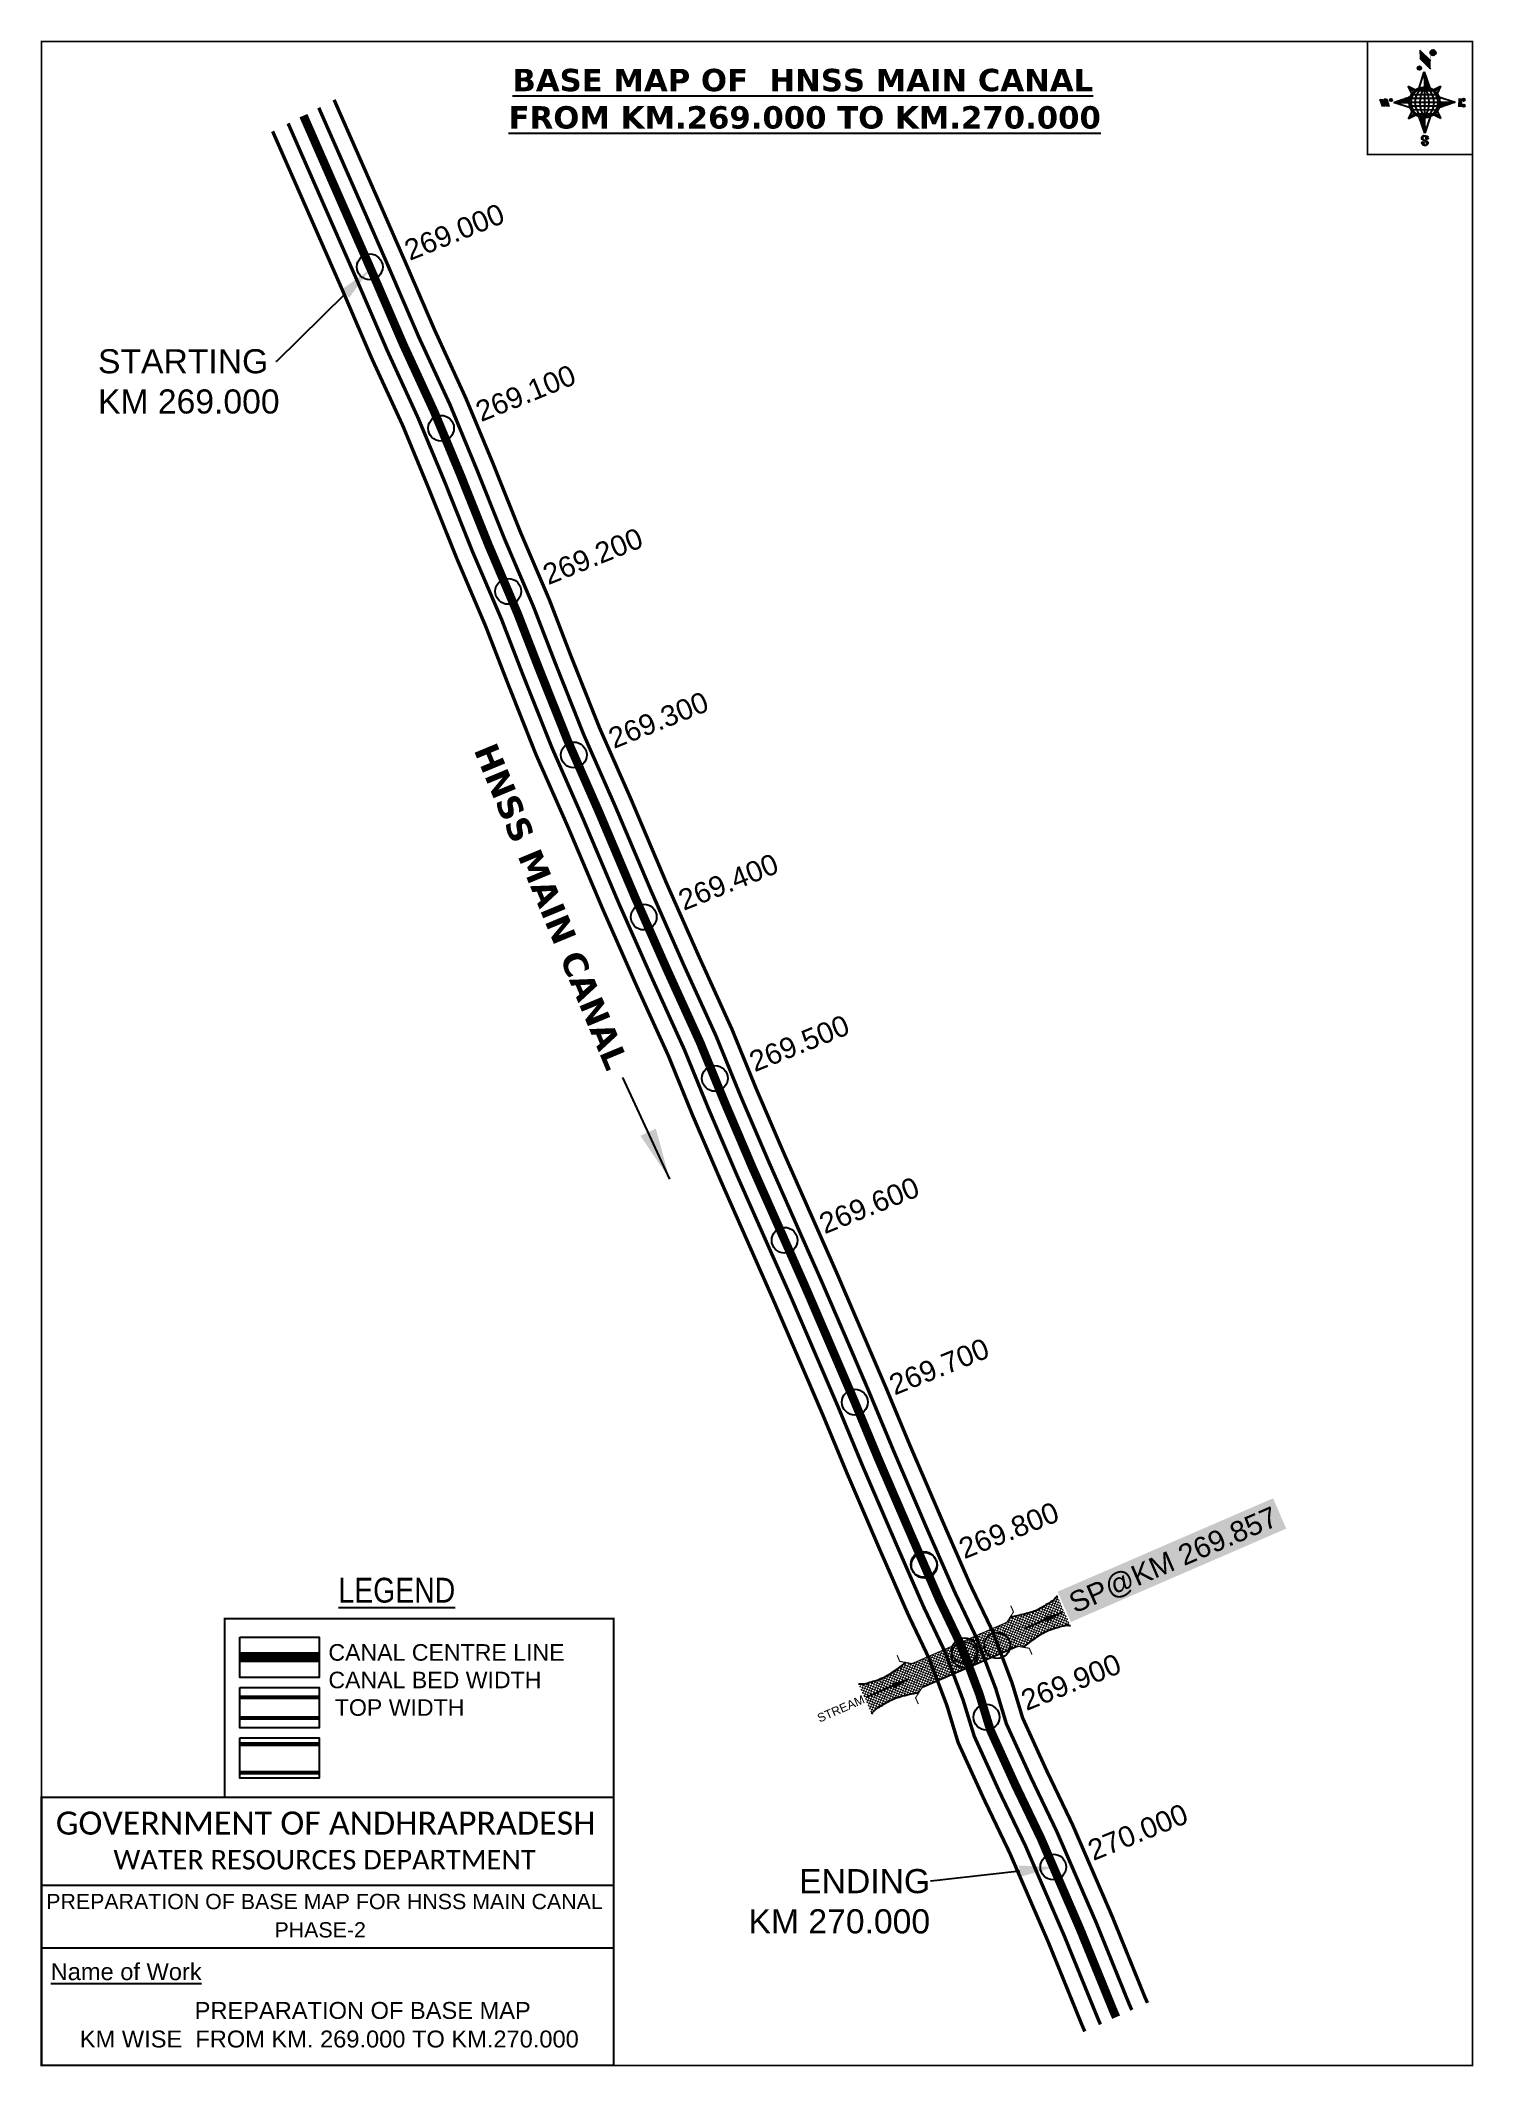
# Model space of a CAD drawing. Header units: inches. Extents: x 763434 to 764267, y 1599690 to 1600866.
import ezdxf
from ezdxf import colors
from ezdxf.entities.mleader import LeaderData, LeaderLine
from ezdxf.enums import TextEntityAlignment as Align
from ezdxf.math import Vec2, Vec3

# ---------------------------------------------------------------- set-up
doc = ezdxf.new("R2010")
doc.units = ezdxf.units.IN
doc.header["$LTSCALE"] = 15
doc.header["$MEASUREMENT"] = 0
doc.header["$PDMODE"] = 32
doc.header["$PDSIZE"] = 15
doc.linetypes.add('HIDDEN2', pattern=[0.1875, 0.125, -0.0625])
for name, color, linetype in [('AQUADUCT', 1, 'Continuous'), ('bord', 1, 'Continuous'), ('CANAL1', 7, 'Continuous'), ('CSMark', 72, 'Continuous'), ('DCBMS', 232, 'Continuous'), ('PAGE', 7, 'Continuous'), ('STRUCTURE', 5, 'Continuous'), ('TEXT', 6, 'Continuous')]:
    doc.layers.add(name, color=color, linetype=linetype)
doc.styles.add('ARIALN', font='ARIALN.TTF')
doc.styles.get("Standard").update_dxf_attribs({"font": 'arial.ttf'})
doc.dimstyles.get("Standard").update_dxf_attribs({"dimtxt": 20, "dimasz": 0.18, "dimexe": 0.18, "dimexo": 0.0625, "dimgap": 0.09, "dimtad": 0, "dimtih": 1, "dimtoh": 1, "dimdec": 4, "dimzin": 0, "dimdsep": 46, "dimtxsty": 'Standard', "dimcen": 0.09, "dimadec": 0, "dimazin": 0, "dimtfac": 1, "dimtdec": 4, "dimtofl": 0, "dimtmove": 0, "dimatfit": 3, "dimfxl": 1, "dimtolj": 1, "dimtzin": 0, "dimarcsym": 0})
pattern_1 = [(267.297113149, (-8720374.938, 50637915.138), (10.5367255337, -0.497431438), [])]
pattern_2 = [(357.297113149, (-8720374.938, 50637915.138), (0.497431438, 10.5367255337), [])]

# ---------------------------------------------------------------- blocks, each defined once
blk = doc.blocks.new('*X26')
at = {"color": 0, "linetype": 'Continuous'}
for p, q in [((6321.6, 240.5), (6322.3, 241.2)), ((6321.6, 240.3), (6322.3, 241)), ((6321.6, 240.1), (6322.3, 240.8)), ((6321.6, 239.9), (6322.4, 240.7)), ((6321.6, 239.8), (6322.4, 240.6)), ((6321.6, 239.6), (6322.5, 240.5)), ((6321.6, 239.4), (6322.5, 240.3)), ((6321.6, 239.2), (6322.6, 240.2)), ((6321.7, 239.1), (6322.6, 240.1)), ((6321.8, 240.8), (6322.4, 241.4)), ((6321.8, 239), (6322.7, 240)), ((6321.8, 239), (6322.8, 239.9)), ((6321.9, 238.9), (6322.9, 239.8)), ((6322, 238.8), (6323, 239.7)), ((6322.1, 241.3), (6322.4, 241.6)), ((6322.1, 238.7), (6323.1, 239.6)), ((6322.2, 238.6), (6323.1, 239.6)), ((6322.3, 238.5), (6323.2, 239.5)), ((6322.4, 238.5), (6323.3, 239.4)), ((6322.5, 238.4), (6323.4, 239.3)), ((6322.7, 238.4), (6323.6, 239.3)), ((6322.8, 238.3), (6323.7, 239.2)), ((6322.9, 238.3), (6323.8, 239.1)), ((6323.1, 238.2), (6323.9, 239.1)), ((6323.2, 238.2), (6324, 239)), ((6323.3, 238.2), (6324.2, 239)), ((6323.5, 238.1), (6324.3, 238.9)), ((6323.7, 238.1), (6324.4, 238.9)), ((6323.8, 238.1), (6324.6, 238.8)), ((6324.1, 238.2), (6324.7, 238.8)), ((6324.3, 238.3), (6324.9, 238.8)), ((6324.6, 238.3), (6325.1, 238.8)), ((6324.8, 238.4), (6325.2, 238.8)), ((6325.1, 238.5), (6325.4, 238.8)), ((6325.4, 238.6), (6325.6, 238.8))]:
    blk.add_line(p, q, dxfattribs=at)
blk = doc.blocks.new('*X25')
at = {"color": 0, "linetype": 'Continuous'}
for p, q in [((6324.4, 240.3), (6324.5, 240.4)), ((6324.6, 240.3), (6324.8, 240.5)), ((6324.7, 240.2), (6325, 240.5)), ((6324.8, 240.2), (6325.2, 240.6)), ((6325, 240.1), (6325.5, 240.6)), ((6325.1, 240.1), (6325.6, 240.6)), ((6325.2, 240), (6325.8, 240.6)), ((6325.3, 240), (6326, 240.6)), ((6325.4, 239.9), (6326.1, 240.6)), ((6325.5, 239.8), (6326.2, 240.5)), ((6325.6, 239.8), (6326.3, 240.5)), ((6325.7, 239.7), (6326.5, 240.4)), ((6325.9, 239.6), (6326.6, 240.3)), ((6326, 239.5), (6326.7, 240.3)), ((6326, 239.4), (6326.8, 240.2)), ((6326.1, 239.3), (6327, 240.2)), ((6326.2, 239.3), (6327.1, 240.1)), ((6326.3, 239.2), (6327.1, 240)), ((6326.4, 239.1), (6327.2, 239.9)), ((6326.5, 239), (6327.3, 239.8)), ((6326.5, 238.9), (6327.4, 239.7)), ((6326.6, 238.8), (6327.5, 239.6)), ((6326.7, 238.7), (6327.5, 239.5)), ((6326.8, 238.6), (6327.6, 239.4)), ((6326.8, 238.5), (6327.7, 239.3)), ((6326.8, 236.5), (6327.4, 237)), ((6326.9, 238.3), (6327.8, 239.2)), ((6326.9, 238.2), (6327.9, 239.1)), ((6326.9, 236.8), (6327.6, 237.4)), ((6327, 238.1), (6327.8, 239)), ((6327, 237.9), (6327.8, 238.8)), ((6327, 237.8), (6327.8, 238.6)), ((6327, 237.6), (6327.8, 238.4)), ((6327, 237.4), (6327.8, 238.2)), ((6327, 237.3), (6327.8, 238)), ((6327, 237.1), (6327.8, 237.9))]:
    blk.add_line(p, q, dxfattribs=at)
blk = doc.blocks.new('H')
at = {"layer": 'bord', "extrusion": (0.000427885, 0.004792, 0.999988)}
h = blk.add_hatch(dxfattribs=at)
h.set_pattern_fill('LINE', color=8, scale=84.387686, angle=-2.7029, style=0)
h.set_pattern_definition(pattern_2)
h.paths.add_polyline_path([(-492, 786, -0.090992), (-448, 775), (-486, 912)])
h = blk.add_hatch(dxfattribs=at)
h.set_pattern_fill('LINE', color=8, scale=84.387686, angle=-92.7029, style=0)
h.set_pattern_definition(pattern_1)
h.paths.add_polyline_path([(-625, 665, -0.090992), (-615, 710), (-751, 671)])
h = blk.add_hatch(dxfattribs=at)
h.set_pattern_fill('LINE', color=8, scale=84.387686, angle=-2.7029, style=0)
h.set_pattern_definition(pattern_2)
h.paths.add_polyline_path([(-504, 533, -0.090992), (-549, 543), (-510, 406)])
h = blk.add_hatch(dxfattribs=at)
h.set_pattern_fill('LINE', color=8, scale=84.387686, angle=-92.7029, style=0)
h.set_pattern_definition(pattern_1)
h.paths.add_polyline_path([(-246, 647), (-372, 653, -0.090992), (-382, 609)])
for p, q in [((-519, 1020, -1217), (-435, 927, -1216)), ((-516, 1087, -1217), (-432, 994, -1217)), ((-538, 774, -1216), (-487, 906, -1216)), ((-487, 906, -1216), (-493, 780, -1216)), ((-487, 906, -1216), (-448, 769, -1216)), ((-865, 701, -1215), (-847, 638, -1215)), ((-847, 700, -1215), (-829, 637, -1215)), ((-829, 699, -1215), (-811, 636, -1215)), ((-829, 699, -1215), (-811, 698, -1215)), ((-811, 698, -1215), (-794, 635, -1215)), ((-752, 665, -1215), (-615, 704, -1215)), ((-627, 794, -1216), (-567, 760, -1216)), ((-627, 794, -1216), (-584, 747, -1215)), ((-599, 731, -1215), (-627, 794, -1216)), ((-421, 753, -1216), (-359, 781, -1216)), ((-359, 781, -1216), (-405, 739, -1216)), ((-359, 781, -1216), (-392, 721, -1215)), ((-379, 693, -1215), (-246, 641, -1215)), ((-213, 669, -1215), (-217, 601, -1215)), ((-752, 665, -1215), (-625, 659, -1215)), ((-619, 614, -1215), (-752, 665, -1215)), ((-639, 526, -1214), (-606, 585, -1215)), ((-639, 526, -1214), (-593, 568, -1215)), ((-577, 553, -1215), (-639, 526, -1214)), ((-511, 400, -1214), (-549, 537, -1214)), ((-460, 533, -1215), (-511, 400, -1214)), ((-505, 527, -1214), (-511, 400, -1214)), ((-371, 513, -1214), (-431, 546, -1215)), ((-371, 513, -1214), (-414, 560, -1215)), ((-399, 576, -1215), (-371, 513, -1214)), ((-246, 641, -1215), (-383, 603, -1215)), ((-373, 647, -1215), (-246, 641, -1215)), ((-197, 600, -1215), (-194, 668, -1215))]:
    blk.add_line(p, q, dxfattribs=at)
at = {"layer": 'bord', "color": 8, "linetype": 'ByBlock', "extrusion": (0.000427885, 0.004792, 0.999988)}
for p, q in [((-375, 679, -1215), (-620, 691, -1215)), ((-386, 711, -1215), (-605, 722, -1215)), ((-411, 744, -1216), (-578, 752, -1216)), ((-493, 780, -1216), (-505, 527, -1214)), ((-373, 647, -1215), (-625, 659, -1215)), ((-378, 616, -1215), (-623, 628, -1215)), ((-392, 585, -1215), (-611, 595, -1215)), ((-420, 555, -1215), (-587, 562, -1215))]:
    blk.add_line(p, q, dxfattribs=at)
at = {"layer": 'bord', "extrusion": (0.000427885, 0.004792, 0.999988), "elevation": -1212}
for points, const_width in [([(-522, 960), (-516, 1093)], 1.61), ([(-434, 933), (-428, 1066)], 1.61), ([(-870, 707), (-846, 706)], 0.642), ([(-829, 643), (-821, 678)], 0.642), ([(-793, 641), (-782, 694)], 0.642), ([(-223, 676), (-174, 673)], 0.706), ([(-829, 643), (-855, 644)], 0.642), ([(-811, 642), (-784, 641)], 0.642), ([(-177, 605), (-226, 607)], 0.706), ([(-195, 645), (-185, 644)], 0.706)]:
    blk.add_lwpolyline(points, dxfattribs=dict(at, const_width=const_width))
for points, const_width in [([(-414, 1073, 1), (-398, 1058, 1)], 22.3), ([(-530, 950, 1), (-520, 939, 1)], 14.8), ([(-776, 697, 1), (-769, 690, 1)], 8.9), ([(-180, 618, 1), (-173, 611, 1)], 9.79), ([(-178, 667, 1), (-171, 660, 1)], 9.79), ([(-490, 362, 1), (-498, 369, 1)], 11.1), ([(-525, 322, 1), (-533, 329, 1)], 11.1)]:
    blk.add_lwpolyline(points, format="xyb", close=True, dxfattribs=dict(at, const_width=const_width))
for points in [[(-537, 317), (-531, 310), (-520, 307), (-505, 307), (-494, 310), (-486, 318), (-487, 326), (-491, 333), (-494, 336), (-503, 341), (-522, 347), (-530, 352), (-534, 355), (-537, 363), (-537, 373), (-530, 381), (-520, 384), (-504, 384), (-493, 380), (-487, 373)], [(-522, 348), (-526, 354), (-528, 361), (-528, 371), (-526, 375), (-521, 381), (-515, 384)], [(-505, 307), (-499, 312), (-497, 319), (-497, 327), (-501, 335), (-509, 343)]]:
    blk.add_lwpolyline(points, dxfattribs=at)
at = {"layer": 'bord', "extrusion": (0.000427885, 0.004792, 0.999988)}
for centre, radius in [((-406, 1065, -1212), 22.3), ((-525, 944, -1212), 14.8), ((-773, 694, -1212), 8.9), ((-498, 659, -1212), 127), ((-177, 615, -1212), 9.79), ((-174, 663, -1212), 9.79), ((-494, 365, -1212), 11.1), ((-529, 325, -1212), 11.1)]:
    blk.add_circle(centre, radius, dxfattribs=at)
at = {"layer": 'bord', "color": 8, "linetype": 'ByBlock', "extrusion": (0.000427885, 0.004792, 0.999988)}
for centre, radius, start, end in [((-482, 658, -1212), 128, 94.9254, 259.6691), ((-437, 656, -1212), 141, 113.2864, 241.308), ((-316, 651, -1212), 222, 142.5892, 212.0053), ((-560, 662, -1212), 141, 293.2864, 61.308), ((-681, 668, -1212), 222, 322.5892, 32.0053), ((-515, 660, -1212), 128, 274.9254, 79.6691)]:
    blk.add_arc(centre, radius, start, end, dxfattribs=at)
at = {"layer": 'bord', "extrusion": (0.000427885, 0.004792, 0.999988)}
for points in [[(-516, 1093, -1212), (-431, 1000, -1212), (-519, 1026, -1212), (-434, 933, -1212)], [(-864, 707, -1212), (-846, 706, -1212), (-846, 644, -1212), (-829, 643, -1212)], [(-829, 705, -1212), (-811, 704, -1212), (-811, 642, -1212), (-793, 641, -1212)], [(-193, 674, -1212), (-197, 606, -1212), (-213, 675, -1212), (-216, 607, -1212)]]:
    blk.add_solid(points, dxfattribs=at)
at = {"layer": 'bord', "extrusion": (0.000427885, 0.004792, 0.999988), "xscale": 7.977342409717546, "yscale": 7.977342408231451, "zscale": 7.977342408476333, "rotation": 138.0840426661453}
for name, p in [('*X25', (38301, -31929, -1212)), ('*X26', (38314, -31951, -1212))]:
    blk.add_blockref(name, p, dxfattribs=at)
blk = doc.blocks.new('SP')
at = {"layer": 'STRUCTURE'}
h = blk.add_hatch(dxfattribs=at)
h.set_pattern_fill('DASH', color=256, scale=8, style=0)
edge = h.paths.add_edge_path()
edge.add_spline(control_points=[(769825.7, 1706742.1), (769825.3, 1706741.8), (769823.8, 1706740.8), (769820.9, 1706740.3), (769817, 1706739.7), (769811.4, 1706738.9), (769804, 1706739.7), (769798.4, 1706741), (769795.6, 1706741.6)], knot_values=[0, 0, 0, 0, 1.613557, 5.24513, 8.624976, 13.470124, 22.190216, 30.746377, 30.746377, 30.746377, 30.746377], degree=3, periodic=0)
edge.add_line((769795.6, 1706741.6), (769792.6, 1706739.6))
edge.add_line((769792.6, 1706739.6), (769732.6, 1706739.6))
edge.add_line((769732.6, 1706739.6), (769729.6, 1706741.6))
edge.add_spline(control_points=[(769729.6, 1706741.6), (769726.9, 1706740.9), (769721.3, 1706739.5), (769713.9, 1706738.5), (769708.3, 1706739.1), (769704.4, 1706739.6), (769701.5, 1706740), (769700, 1706741), (769699.5, 1706741.3)], knot_values=[0, 0, 0, 0, 8.556161, 17.276253, 22.121402, 25.501247, 29.13282, 30.746377, 30.746377, 30.746377, 30.746377], degree=3, periodic=0)
edge.add_line((769699.5, 1706741.3), (769699.5, 1706722.1))
edge.add_spline(control_points=[(769699.5, 1706722.1), (769700, 1706722.4), (769701.4, 1706723.4), (769704.3, 1706724), (769708.2, 1706724.5), (769713.8, 1706725.3), (769721.2, 1706724.5), (769726.8, 1706723.3), (769729.6, 1706722.6)], knot_values=[0, 0, 0, 0, 1.613557, 5.24513, 8.624976, 13.470124, 22.190216, 30.746377, 30.746377, 30.746377, 30.746377], degree=3, periodic=0)
edge.add_line((769729.6, 1706722.6), (769732.6, 1706724.6))
edge.add_line((769732.6, 1706724.6), (769792.6, 1706724.6))
edge.add_line((769792.6, 1706724.6), (769795.6, 1706722.6))
edge.add_spline(control_points=[(769795.6, 1706722.6), (769798.4, 1706723.3), (769803.9, 1706724.8), (769811.3, 1706725.8), (769817, 1706725.1), (769820.9, 1706724.7), (769823.8, 1706724.2), (769825.2, 1706723.3), (769825.7, 1706723)], knot_values=[0, 0, 0, 0, 8.556161, 17.276253, 22.121402, 25.501247, 29.13282, 30.746377, 30.746377, 30.746377, 30.746377], degree=3, periodic=0)
edge.add_line((769825.7, 1706723), (769825.7, 1706742.1))
h.paths.add_polyline_path([(769764.2, 1706732.1, -1), (769761.1, 1706732.1, -1)], flags=0)
h.paths.add_polyline_path([(769761.1, 1706732.1, 1), (769764.2, 1706732.1, 1)], flags=16)
at = {"layer": 'STRUCTURE', "const_width": 0.628}
for points in [[(769726.6, 1706747.6), (769726.6, 1706743.6), (769732.6, 1706739.6), (769792.6, 1706739.6), (769798.6, 1706743.6), (769798.6, 1706747.6)], [(769726.6, 1706716.6), (769726.6, 1706720.6), (769732.6, 1706724.6), (769792.6, 1706724.6), (769798.6, 1706720.6), (769798.6, 1706716.6)]]:
    blk.add_lwpolyline(points, dxfattribs=at)
at = {"layer": 'STRUCTURE', "color": 3}
blk.add_lwpolyline([(769732.6, 1706724.6), (769792.6, 1706724.6)], dxfattribs=at)
blk.add_lwpolyline([(769732.6, 1706724.6), (769792.6, 1706724.6)], dxfattribs=at)
at = {"layer": 'STRUCTURE', "color": 0}
blk.add_circle((769762.6, 1706732.1), 1.55, dxfattribs=at)
at = {"layer": 'STRUCTURE'}
for points in [[(769699.5, 1706741.3), (769700.9, 1706740.5), (769704.4, 1706739.6), (769707.8, 1706739.2), (769712.6, 1706738.8), (769721.3, 1706739.7), (769729.6, 1706741.6)], [(769825.7, 1706742.1), (769824.3, 1706741.3), (769820.8, 1706740.3), (769817.5, 1706739.8), (769812.7, 1706739.2), (769804, 1706739.9), (769795.6, 1706741.6)], [(769699.5, 1706722.1), (769700.9, 1706723), (769704.4, 1706724), (769707.7, 1706724.5), (769712.5, 1706725), (769721.2, 1706724.4), (769729.6, 1706722.6)], [(769825.7, 1706723), (769824.3, 1706723.8), (769820.8, 1706724.7), (769817.4, 1706725.1), (769812.6, 1706725.5), (769803.9, 1706724.6), (769795.6, 1706722.6)]]:
    blk.add_spline(points, degree=3, dxfattribs=at)
at = {"layer": 'STRUCTURE', "color": 0}
blk.add_text('STREAM', height=5, dxfattribs=at).set_placement((769684.3, 1706732.1), align=Align.MIDDLE_CENTER)
for points in [[(769727.4, 1706732.1), (769700.8, 1706732.1)], [(769824.4, 1706732.1), (769800.5, 1706732.1)]]:
    blk.add_leader(points, dimstyle='Standard', override={"dimasz": 10, "dimgap": 0.09, "dimtad": 0}, dxfattribs=at)

msp = doc.modelspace()

# ---------------------------------------------------------------- linework, layer by layer
at = {"layer": 'CANAL1', "color": 200, "const_width": 2}
for points in [[(763604.9, 1600831.5), (763631.8, 1600770.4), (763646.6, 1600736.5), (763663.3, 1600697.8), (763681.3, 1600658.5), (763697, 1600620.8), (763713.1, 1600580.5), (763729.9, 1600541.2), (763742.5, 1600508.4), (763759, 1600466.9), (763777.1, 1600425.9), (763797.9, 1600376.7), (763816.8, 1600334), (763835.9, 1600291.9), (763850, 1600257.3), (763866.1, 1600219.8), (763882.5, 1600182.7), (763896.9, 1600150.1), (763912.6, 1600113.5), (763925.5, 1600083.4), (763939.3, 1600050.2), (763958.6, 1600005.3), (763974.5, 1599968.9), (763987.2, 1599942.4), (763998.6, 1599912.2), (764004.7, 1599892), (764018.6, 1599861.5), (764033.6, 1599830.2), (764056.6, 1599777), (764075.7, 1599729.9), (764077.2, 1599726.5)], [(763569.2, 1600813.2), (763595.1, 1600754.3), (763609.9, 1600720.6), (763626.7, 1600681.5), (763644.7, 1600642.5), (763659.9, 1600605.7), (763676.1, 1600565.3), (763692.8, 1600526.1), (763705.3, 1600493.8), (763722.1, 1600451.4), (763740.4, 1600410), (763761.2, 1600360.9), (763780.3, 1600317.6), (763799.2, 1600276), (763813.1, 1600241.8), (763829.4, 1600203.9), (763845.9, 1600166.5), (763860.2, 1600134.1), (763875.9, 1600097.7), (763888.7, 1600067.9), (763902.5, 1600034.6), (763921.9, 1599989.4), (763938.1, 1599952.3), (763950.3, 1599926.7), (763960.7, 1599899.3), (763967.2, 1599877.8), (763982.4, 1599844.5), (763997.2, 1599813.6), (764019.7, 1599761.6), (764038.9, 1599714.3), (764040.8, 1599709.9)]]:
    msp.add_lwpolyline(points, dxfattribs=at)
at = {"layer": 'CANAL1', "color": 5, "const_width": 2}
for points in [[(763578.2, 1600817.8), (763604.3, 1600758.3), (763619.1, 1600724.6), (763635.9, 1600685.6), (763653.8, 1600646.5), (763669.2, 1600609.5), (763685.3, 1600569.1), (763702.1, 1600529.9), (763714.6, 1600497.5), (763731.4, 1600455.3), (763749.5, 1600414), (763770.3, 1600364.8), (763789.4, 1600321.7), (763808.3, 1600280), (763822.3, 1600245.7), (763838.5, 1600207.8), (763855, 1600170.5), (763869.4, 1600138.1), (763885.1, 1600101.6), (763897.9, 1600071.8), (763911.7, 1600038.5), (763931.1, 1599993.4), (763947.2, 1599956.5), (763959.5, 1599930.6), (763970.1, 1599902.5), (763976.6, 1599881.4), (763991.4, 1599848.8), (764006.3, 1599817.8), (764028.9, 1599765.4), (764048.1, 1599718.2), (764049.9, 1599714)], [(763596, 1600826.9), (763622.6, 1600766.4), (763637.4, 1600732.5), (763654.1, 1600693.7), (763672.2, 1600654.5), (763687.7, 1600617), (763703.8, 1600576.7), (763720.6, 1600537.4), (763733.2, 1600504.8), (763749.8, 1600463), (763767.9, 1600421.9), (763788.7, 1600372.8), (763807.6, 1600329.9), (763826.7, 1600287.9), (763840.8, 1600253.4), (763856.9, 1600215.8), (763873.3, 1600178.6), (763887.7, 1600146.1), (763903.5, 1600109.5), (763916.3, 1600079.5), (763930.1, 1600046.3), (763949.4, 1600001.3), (763965.4, 1599964.8), (763977.9, 1599938.5), (763989.1, 1599909), (763995.3, 1599888.5), (764009.6, 1599857.2), (764024.5, 1599826.1), (764047.4, 1599773.2), (764066.5, 1599726), (764068.1, 1599722.4)]]:
    msp.add_lwpolyline(points, dxfattribs=at)
at = {"layer": 'CANAL1', "color": 1, "linetype": 'HIDDEN2', "ltscale": 8, "const_width": 5}
msp.add_lwpolyline([(763587.1, 1600822.3), (763613.4, 1600762.3), (763628.2, 1600728.6), (763645, 1600689.6), (763663, 1600650.5), (763678.5, 1600613.2), (763694.6, 1600572.9), (763711.3, 1600533.6), (763723.9, 1600501.1), (763740.6, 1600459.2), (763758.7, 1600418), (763779.5, 1600368.8), (763798.5, 1600325.8), (763817.5, 1600284), (763831.6, 1600249.6), (763847.7, 1600211.8), (763864.2, 1600174.6), (763878.6, 1600142.1), (763894.3, 1600105.6), (763907.1, 1600075.7), (763920.9, 1600042.4), (763940.3, 1599997.4), (763947.6, 1599980.6), (763956.3, 1599960.6), (763968.7, 1599934.6), (763971, 1599928.6), (763979.6, 1599905.8), (763986, 1599884.9), (764000.5, 1599853), (764015.4, 1599821.9), (764038.1, 1599769.3), (764057.3, 1599722.1), (764059, 1599718.2)], dxfattribs=at)
at = {"layer": 'CANAL1', "color": 1, "linetype": 'HIDDEN2', "ltscale": 100, "const_width": 6, "elevation": -0.4}
msp.add_lwpolyline([(763596.2, 1599927.2), (763550.1, 1599927.2)], dxfattribs=at)
at = {"layer": 'CANAL1', "color": 5, "const_width": 2.4, "elevation": -0.4}
for points in [[(763596.2, 1599903.9), (763550.1, 1599903.9)], [(763596.2, 1599891.9), (763550.1, 1599891.9)]]:
    msp.add_lwpolyline(points, dxfattribs=at)
at = {"layer": 'CANAL1', "color": 200, "const_width": 2.4, "elevation": -0.4}
for points in [[(763596.2, 1599876.7), (763550.1, 1599876.7)], [(763596.2, 1599860.2), (763550.1, 1599860.2)]]:
    msp.add_lwpolyline(points, dxfattribs=at)
at = {"layer": 'CSMark', "color": 3}
for p in [(763625.6, 1600734.5), (763667, 1600640.8), (763706, 1600546.1), (763744.1, 1600451.1), (763784.7, 1600357), (763826, 1600263.3), (763866.5, 1600169.3), (763907.3, 1600075.3), (763947.3, 1599981.1), (763947.6, 1599980.6), (763971, 1599928.6), (763983.7, 1599892.4), (764022.5, 1599805.4)]:
    msp.add_point(p, dxfattribs=at)
at = {"layer": 'CSMark', "color": 2}
msp.add_point((763971, 1599931), dxfattribs=at)
at = {"layer": 'CSMark'}
msp.add_point((763990, 1599934), dxfattribs=at)
at = {"layer": 'PAGE', "const_width": 1}
msp.add_lwpolyline([(764266, 1599690.2), (764266, 1600865.4), (763435, 1600865.4), (763435, 1599690.2), (764266, 1599690.2)], dxfattribs=at)
at = {"layer": 'PAGE'}
for points, const_width in [([(764266, 1600865.4), (764204.9, 1600865.4), (764204.9, 1600799.7), (764266, 1600799.7)], 1), ([(763541.3, 1599949.6), (763767.2, 1599949.6), (763767.2, 1599845.8), (763541.3, 1599845.8)], 1.2), ([(763435, 1599845.8), (763767.2, 1599845.8), (763767.2, 1599690.2), (763435, 1599690.2)], 1.2)]:
    msp.add_lwpolyline(points, close=True, dxfattribs=dict(at, const_width=const_width))
at = {"layer": 'PAGE', "elevation": -0.4}
for points in [[(763550.1, 1599938.9), (763596.2, 1599938.9), (763596.2, 1599915.4), (763550.1, 1599915.4)], [(763550.1, 1599909.7), (763596.2, 1599909.7), (763596.2, 1599886.2), (763550.1, 1599886.2)], [(763550.1, 1599880.4), (763596.2, 1599880.4), (763596.2, 1599856.9), (763550.1, 1599856.9)]]:
    msp.add_lwpolyline(points, close=True, dxfattribs=at)
at = {"layer": 'PAGE'}
for points in [[(763435, 1599794.8), (763767.2, 1599794.8)], [(763435, 1599758.5), (763767.2, 1599758.5)]]:
    msp.add_lwpolyline(points, dxfattribs=at)

# ---------------------------------------------------------------- block references
at = {"layer": 'AQUADUCT', "color": 1, "xscale": 0.0703495379661093, "yscale": 0.07034953800030053, "zscale": 0.07034953795990817, "rotation": 3.078330607406165}
msp.add_blockref('H', (764275.6, 1600786, 85.4), dxfattribs=at)
at = {"layer": 'STRUCTURE', "color": 0, "rotation": 23.51272050169098}
msp.add_blockref('SP', (739025.9, -272195), dxfattribs=at)

# ---------------------------------------------------------------- texts
at = {"layer": 'CANAL1', "insert": (763698.4, 1600460.3), "char_height": 14, "width": 205.129, "attachment_point": 1, "rotation": 292.5008}
msp.add_mtext('\\pi0.96322;{\\fVerdana|b1|i0|c0|p34;HNSS MAIN CANAL}', dxfattribs=at)
at = {"layer": 'CSMark', "color": 1}
for s, p in [('269.000', (763646.6, 1600743.5)), ('269.100', (763688, 1600649.9)), ('269.200', (763727, 1600555.2)), ('269.300', (763765.1, 1600460.1)), ('269.400', (763805.7, 1600366.1)), ('269.500', (763846.9, 1600272.4)), ('269.600', (763887.5, 1600178.3)), ('269.700', (763928.1, 1600084.7)), ('269.900', (764004.7, 1599901.5)), ('270.000', (764043.5, 1599814.4))]:
    msp.add_text(s, height=12, rotation=21.9913, dxfattribs=at).set_placement(p, align=Align.MIDDLE_LEFT)
at = {"layer": 'CSMark', "color": 3}
msp.add_text('269.800', height=12, rotation=21.9913, dxfattribs=at).set_placement((763968.6, 1599989.6), align=Align.MIDDLE_LEFT)
at = {"layer": 'PAGE', "extrusion": (0.000201441, 0.004807, 0.999988), "style": 'ARIALN'}
msp.add_text('%%ULEGEND', height=14.4, rotation=359.9999, dxfattribs=at).set_placement((763641.3, 1599946.9, 7844.6), align=Align.MIDDLE)
at = {"layer": 'PAGE', "extrusion": (0.000201441, 0.004807, 0.999988)}
for s, height, p in [('PREPARATION OF BASE MAP FOR HNSS MAIN CANAL', 8.878, (763437.7, 1599761.7, 7843.7)), ('%%UName of Work', 9.822, (763440.3, 1599720.5, 7842.3))]:
    msp.add_text(s, height=height, rotation=359.9999, dxfattribs=at).set_placement(p)
for s, height, p in [('PHASE-2', 8.88, (763596.8, 1599749.7, 7843.6)), ('PREPARATION OF BASE MAP', 9.822, (763621.5, 1599702.9, 7842.4)), ('KM WISE  FROM KM. 269.000 TO KM.270.000', 9.822, (763602.1, 1599686.3, 7842.4))]:
    msp.add_text(s, height=height, rotation=359.9999, dxfattribs=at).set_placement(p, align=Align.MIDDLE_CENTER)
at = {"layer": 'PAGE', "extrusion": (0.000201441, 0.004807, 0.999988), "attachment_point": 1, "text_direction": (1, -1e-06, -0.000201)}
for s, insert, char_height, width in [('CANAL CENTRE LINE CANAL BED WIDTH {\\H2.3717x; }\\P TOP WIDTH{\\H1.9152x; }', (763601.6, 1599934.8, -0.4), 9.6, 168.926), ('\\pi3.5885;{\\fCalibri|b0|i0|c0|p34;\\H1.3333x;GOVERNMENT OF ANDHRAPRADESH\\P\\pi37.073;\\H0.83998x;WATER RESOURCES DEPARTMENT}', (763439.7, 1599837.6, -1.3), 10.059, 321.276)]:
    msp.add_mtext(s, dxfattribs=dict(at, insert=insert, char_height=char_height, width=width))
at = {"layer": 'STRUCTURE', "color": 5, "insert": (764029.8, 1599963.4), "char_height": 12, "width": 129.14, "attachment_point": 1, "rotation": 23.4303, "bg_fill": 1, "box_fill_scale": 1.3, "bg_fill_color": 7, "bg_fill_true_color": 16777215, "bg_fill_transparency": 4390977}
msp.add_mtext('\\pi0.43653;SP@KM 269.857', dxfattribs=at)
at = {"layer": 'TEXT', "color": 1, "insert": (763686.7, 1600849.5), "char_height": 13, "width": 379.826, "attachment_point": 1}
msp.add_mtext('\\pi21.755;{\\fVerdana|b1|i0|c0|p34;\\LBASE MAP OF  HNSS MAIN CANAL \\P\\pi19.564;FROM KM.269.000 TO KM.270.000}', dxfattribs=at)

# ---------------------------------------------------------------- leaders
at = {"layer": 'CANAL1'}
msp.add_leader([(763799.8, 1600204.8), (763772.6, 1600263.8)], dimstyle='Standard', override={"dimasz": 30, "dimgap": 0.09, "dimtad": 0}, dxfattribs=at)
at = {"layer": 'DCBMS', "color": 5}
ml = msp.add_multileader_mtext('Standard', dxfattribs=at)
ml.set_content('STARTING\\PKM 269.000', color=5)
ml.set_leader_properties()
ml.build(insert=Vec2(0, 0))
ml.multileader.update_dxf_attribs({"dogleg_length": 0.36, "arrow_head_size": 20})
ctx = ml.context
ctx.base_point, ctx.char_height, ctx.arrow_head_size, ctx.landing_gap_size, ctx.plane_origin = Vec3(763467.8, 1600679.6), 14, 20, 0.09, Vec3(763638.6, 1600752.4)
notes = []
notes.append((ctx, [(0, (1, 1, 0), (763571.4, 1600679.6), (-1, 0), 0.36, [(0, [(763625.6, 1600732.9)], 0, [])])]))
ctx.mtext.insert, ctx.mtext.flow_direction = Vec3(763467.8, 1600686.7), 5
for ctx, leaders in notes:
    for number, flags, end, landing, length, lines in leaders:
        leader = LeaderData()
        leader.index, (leader.has_last_leader_line, leader.has_dogleg_vector, leader.attachment_direction) = number, flags
        leader.last_leader_point, leader.dogleg_vector, leader.dogleg_length = Vec3(end), Vec3(landing), length
        for number, points, colour, breaks in lines:
            line = LeaderLine()
            line.index, line.vertices, line.color, line.breaks = number, Vec3.list(points), colors.encode_raw_color(colour), breaks
            leader.lines.append(line)
        ctx.leaders.append(leader)

# ---------------------------------------------------------------- next in the draw order: leaders
ml = msp.add_multileader_mtext('Standard', dxfattribs=at)
ml.set_content('ENDING \\PKM 270.000', color=5)
ml.set_leader_properties()
ml.build(insert=Vec2(0, 0))
ml.multileader.update_dxf_attribs({"dogleg_length": 0.36, "arrow_head_size": 20})
ctx = ml.context
ctx.base_point, ctx.char_height, ctx.arrow_head_size, ctx.landing_gap_size, ctx.plane_origin = Vec3(763847.8, 1599797.1), 14, 20, 0.09, Vec3(763991.5, 1600009.4)
ctx.text_align_type = 2
notes = []
notes.append((ctx, [(0, (1, 1, 0), (763951.5, 1599797.1), (-1, 0), 0.36, [(0, [(764022.9, 1599805.3)], 0, [])])]))
ctx.mtext.insert, ctx.mtext.width, ctx.mtext.alignment, ctx.mtext.flow_direction = Vec3(763951, 1599804.2), 109.049, 3, 5
ctx.mtext.has_bg_fill, ctx.mtext.bg_color, ctx.mtext.bg_scale_factor, ctx.mtext.bg_transparency, ctx.mtext.use_window_bg_color = 1, -1027028792, 1.5, 0, 1
for ctx, leaders in notes:
    for number, flags, end, landing, length, lines in leaders:
        leader = LeaderData()
        leader.index, (leader.has_last_leader_line, leader.has_dogleg_vector, leader.attachment_direction) = number, flags
        leader.last_leader_point, leader.dogleg_vector, leader.dogleg_length = Vec3(end), Vec3(landing), length
        for number, points, colour, breaks in lines:
            line = LeaderLine()
            line.index, line.vertices, line.color, line.breaks = number, Vec3.list(points), colors.encode_raw_color(colour), breaks
            leader.lines.append(line)
        ctx.leaders.append(leader)

doc.saveas('drawing.dxf')
